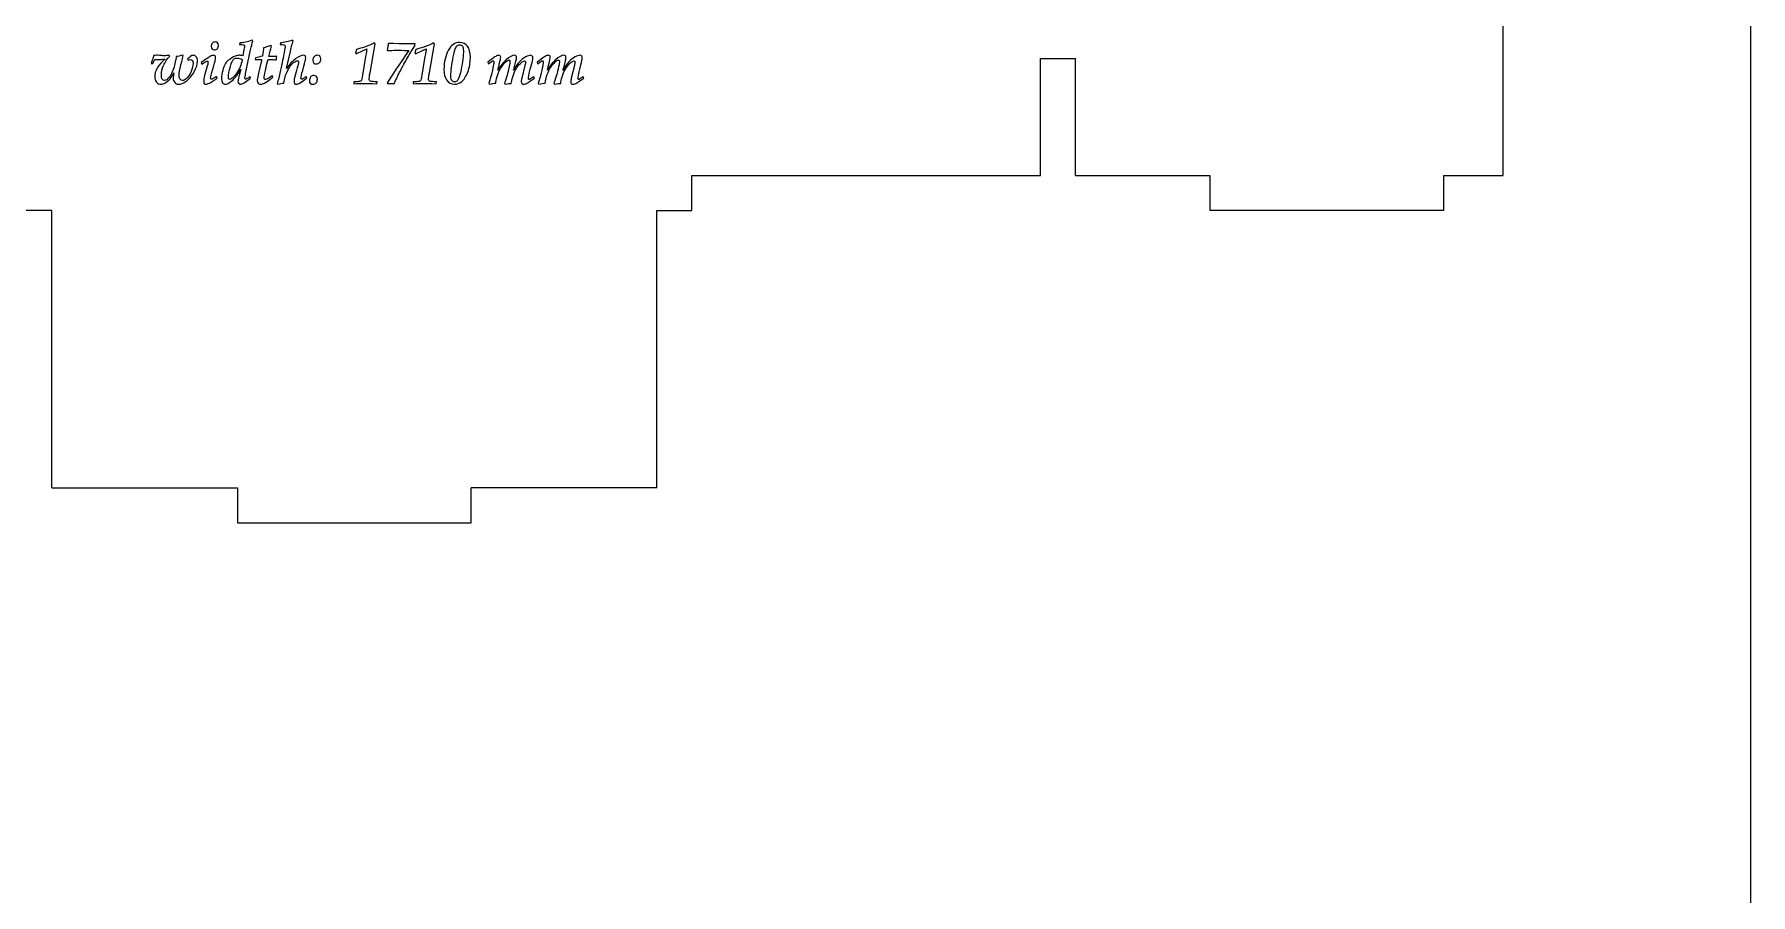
# Model space of a CAD drawing. Header units: millimetres. Extents: x 0 to 148, y -148 to 0.
# Drawn here: x 74.6 to 148, y -74 to -37.2 of the extents above; entities that cross this region are included whole.
import ezdxf

# ---------------------------------------------------------------- set-up
doc = ezdxf.new("R2010")
doc.units = ezdxf.units.MM
doc.linetypes.add('K5LT32768', pattern=[0])
doc.linetypes.add('K5LT_BASIC', pattern=[0])

# ---------------------------------------------------------------- blocks, each defined once
blk = doc.blocks.new('U0')
at = {"color": 5, "linetype": 'K5LT_BASIC', "true_color": 0x0000ff}
blk.add_line((148, -148), (148, 0), dxfattribs=at)

msp = doc.modelspace()

# ---------------------------------------------------------------- linework, layer by layer
at = {"color": 5, "linetype": 'K5LT_BASIC', "true_color": 0x0000ff}
for p, q in [((137.411, -43.218), (137.411, -32.654)), ((117.615, -43.218), (117.615, -38.218)), ((117.615, -38.218), (119.115, -38.218)), ((119.115, -43.218), (119.115, -38.218)), ((102.692, -44.718), (102.692, -43.218)), ((102.692, -43.218), (117.615, -43.218)), ((119.115, -43.218), (124.864, -43.218)), ((124.864, -43.218), (124.864, -44.718)), ((134.864, -43.218), (134.864, -44.718)), ((134.864, -43.218), (137.411, -43.218)), ((75.312, -44.718), (73.812, -44.718)), ((75.312, -56.589), (75.312, -44.718)), ((101.192, -56.589), (101.192, -44.718)), ((101.192, -44.718), (102.692, -44.718)), ((134.864, -44.718), (124.864, -44.718)), ((75.312, -56.589), (83.252, -56.589)), ((83.252, -56.589), (83.252, -58.089)), ((101.192, -56.589), (93.252, -56.589)), ((93.252, -58.089), (93.252, -56.589)), ((83.252, -58.089), (93.252, -58.089))]:
    msp.add_line(p, q, dxfattribs=at)
at = {"color": 250, "linetype": 'K5LT32768', "true_color": 0x333333}
for points, knots in [([(83.79, -38.986), (83.79, -38.986), (83.812, -39.06), (83.812, -39.06), (83.585, -39.227), (83.585, -39.227), (83.531, -39.262), (83.484, -39.286), (83.446, -39.3), (83.421, -39.309), (83.399, -39.314), (83.378, -39.314), (83.349, -39.314), (83.325, -39.303), (83.306, -39.28), (83.287, -39.258), (83.277, -39.228), (83.277, -39.19), (83.277, -39.167), (83.28, -39.145), (83.283, -39.123), (83.302, -39.028), (83.321, -38.947), (83.339, -38.879), (83.339, -38.879), (83.394, -38.68), (83.394, -38.68), (83.289, -38.879), (83.162, -39.041), (83.011, -39.167), (82.896, -39.265), (82.802, -39.314), (82.731, -39.314), (82.685, -39.314), (82.648, -39.293), (82.619, -39.252), (82.59, -39.21), (82.575, -39.144), (82.575, -39.051), (82.575, -38.956), (82.59, -38.849), (82.622, -38.73), (82.653, -38.61), (82.693, -38.507), (82.743, -38.419), (82.771, -38.369), (82.806, -38.328), (82.848, -38.298), (82.974, -38.206), (83.076, -38.143), (83.152, -38.11), (83.206, -38.086), (83.266, -38.074), (83.33, -38.074), (83.372, -38.074), (83.426, -38.083), (83.491, -38.101), (83.491, -38.101), (83.533, -37.829), (83.533, -37.829), (83.547, -37.739), (83.554, -37.688), (83.554, -37.676), (83.554, -37.655), (83.546, -37.641), (83.531, -37.63), (83.515, -37.621), (83.483, -37.616), (83.436, -37.616), (83.409, -37.616), (83.376, -37.616), (83.338, -37.617), (83.338, -37.617), (83.353, -37.543), (83.353, -37.543), (83.505, -37.54), (83.679, -37.502), (83.875, -37.429), (83.875, -37.429), (83.908, -37.453), (83.908, -37.453), (83.88, -37.557), (83.85, -37.684), (83.818, -37.836), (83.818, -37.836), (83.604, -38.852), (83.604, -38.852), (83.584, -38.946), (83.574, -39.016), (83.574, -39.06), (83.574, -39.089), (83.583, -39.103), (83.601, -39.103), (83.624, -39.103), (83.686, -39.064), (83.79, -38.986)], [0, 0, 0, 0, 0.030303, 0.030303, 0.060606, 0.060606, 0.060606, 0.090909, 0.090909, 0.090909, 0.121212, 0.121212, 0.121212, 0.151515, 0.151515, 0.151515, 0.181818, 0.181818, 0.181818, 0.212121, 0.212121, 0.212121, 0.242424, 0.242424, 0.242424, 0.272727, 0.272727, 0.272727, 0.30303, 0.30303, 0.30303, 0.333333, 0.333333, 0.333333, 0.363636, 0.363636, 0.363636, 0.393939, 0.393939, 0.393939, 0.424242, 0.424242, 0.424242, 0.454545, 0.454545, 0.454545, 0.484848, 0.484848, 0.484848, 0.515152, 0.515152, 0.515152, 0.545455, 0.545455, 0.545455, 0.575758, 0.575758, 0.575758, 0.606061, 0.606061, 0.606061, 0.636364, 0.636364, 0.636364, 0.666667, 0.666667, 0.666667, 0.69697, 0.69697, 0.69697, 0.727273, 0.727273, 0.727273, 0.757576, 0.757576, 0.757576, 0.787879, 0.787879, 0.787879, 0.818182, 0.818182, 0.818182, 0.848485, 0.848485, 0.848485, 0.878788, 0.878788, 0.878788, 0.909091, 0.909091, 0.909091, 0.939394, 0.939394, 0.939394, 1, 1, 1, 1]), ([(84.977, -39.314), (84.977, -39.314), (84.952, -39.292), (84.952, -39.292), (85.001, -39.135), (85.046, -38.96), (85.087, -38.768), (85.087, -38.768), (85.125, -38.592), (85.125, -38.592), (85.157, -38.442), (85.206, -38.19), (85.272, -37.837), (85.287, -37.755), (85.294, -37.705), (85.294, -37.686), (85.294, -37.66), (85.286, -37.642), (85.268, -37.632), (85.251, -37.622), (85.212, -37.617), (85.15, -37.617), (85.15, -37.617), (85.085, -37.617), (85.085, -37.617), (85.097, -37.543), (85.097, -37.543), (85.171, -37.538), (85.256, -37.525), (85.351, -37.503), (85.446, -37.482), (85.531, -37.457), (85.607, -37.429), (85.607, -37.429), (85.633, -37.451), (85.633, -37.451), (85.592, -37.605), (85.551, -37.776), (85.509, -37.963), (85.509, -37.963), (85.357, -38.642), (85.357, -38.642), (85.488, -38.448), (85.62, -38.305), (85.753, -38.212), (85.886, -38.12), (85.992, -38.074), (86.072, -38.074), (86.107, -38.074), (86.133, -38.082), (86.166, -38.116), (86.175, -38.144), (86.175, -38.182), (86.175, -38.214), (86.171, -38.25), (86.163, -38.291), (86.158, -38.31), (86.135, -38.395), (86.093, -38.546), (86.093, -38.546), (86.045, -38.72), (86.045, -38.72), (85.994, -38.908), (85.968, -39.015), (85.968, -39.042), (85.968, -39.057), (85.972, -39.071), (85.982, -39.082), (85.991, -39.092), (86.002, -39.098), (86.015, -39.098), (86.026, -39.098), (86.042, -39.091), (86.063, -39.079), (86.126, -39.043), (86.171, -39.013), (86.198, -38.989), (86.198, -38.989), (86.226, -39.057), (86.226, -39.057), (85.996, -39.228), (85.845, -39.314), (85.774, -39.314), (85.741, -39.314), (85.717, -39.303), (85.7, -39.283), (85.684, -39.263), (85.676, -39.231), (85.676, -39.188), (85.676, -39.148), (85.682, -39.101), (85.695, -39.044), (85.695, -39.044), (85.778, -38.732), (85.778, -38.732), (85.81, -38.618), (85.81, -38.618), (85.823, -38.567), (85.839, -38.491), (85.859, -38.391), (85.862, -38.372), (85.864, -38.359), (85.864, -38.352), (85.864, -38.338), (85.86, -38.327), (85.851, -38.318), (85.842, -38.309), (85.831, -38.305), (85.817, -38.305), (85.775, -38.305), (85.721, -38.333), (85.654, -38.389), (85.552, -38.476), (85.463, -38.595), (85.389, -38.746), (85.315, -38.897), (85.265, -39.071), (85.239, -39.267), (85.161, -39.272), (85.073, -39.288), (84.977, -39.314)], [0, 0, 0, 0, 0.02381, 0.02381, 0.02381, 0.047619, 0.047619, 0.047619, 0.071429, 0.071429, 0.071429, 0.095238, 0.095238, 0.095238, 0.119048, 0.119048, 0.119048, 0.142857, 0.142857, 0.142857, 0.166667, 0.166667, 0.166667, 0.190476, 0.190476, 0.214286, 0.214286, 0.214286, 0.238095, 0.238095, 0.238095, 0.261905, 0.261905, 0.261905, 0.285714, 0.285714, 0.285714, 0.309524, 0.309524, 0.309524, 0.333333, 0.333333, 0.333333, 0.357143, 0.357143, 0.357143, 0.380952, 0.380952, 0.380952, 0.404762, 0.404762, 0.428571, 0.428571, 0.428571, 0.452381, 0.452381, 0.452381, 0.47619, 0.47619, 0.47619, 0.5, 0.5, 0.5, 0.52381, 0.52381, 0.52381, 0.547619, 0.547619, 0.547619, 0.571429, 0.571429, 0.571429, 0.595238, 0.595238, 0.595238, 0.619048, 0.619048, 0.619048, 0.642857, 0.642857, 0.642857, 0.666667, 0.666667, 0.666667, 0.690476, 0.690476, 0.690476, 0.714286, 0.714286, 0.714286, 0.738095, 0.738095, 0.738095, 0.761905, 0.761905, 0.785714, 0.785714, 0.785714, 0.809524, 0.809524, 0.809524, 0.833333, 0.833333, 0.833333, 0.857143, 0.857143, 0.857143, 0.880952, 0.880952, 0.880952, 0.904762, 0.904762, 0.904762, 0.928571, 0.928571, 0.928571, 0.952381, 0.952381, 0.952381, 1, 1, 1, 1]), ([(79.559, -38.425), (79.572, -38.381), (79.591, -38.328), (79.616, -38.265), (79.645, -38.192), (79.66, -38.133), (79.662, -38.089), (79.721, -38.079), (79.762, -38.074), (79.786, -38.074), (79.833, -38.074), (79.876, -38.076), (79.916, -38.079), (79.916, -38.079), (80.021, -38.089), (80.021, -38.089), (80.051, -38.091), (80.079, -38.093), (80.103, -38.093), (80.199, -38.093), (80.271, -38.084), (80.318, -38.066), (80.318, -38.066), (80.354, -38.106), (80.354, -38.106), (80.239, -38.232), (80.151, -38.367), (80.09, -38.51), (80.03, -38.654), (79.999, -38.786), (79.999, -38.91), (79.999, -38.996), (80.012, -39.059), (80.038, -39.096), (80.063, -39.134), (80.095, -39.153), (80.132, -39.153), (80.191, -39.153), (80.257, -39.107), (80.331, -39.013), (80.436, -38.88), (80.512, -38.709), (80.56, -38.501), (80.608, -38.293), (80.632, -38.171), (80.632, -38.133), (80.715, -38.118), (80.806, -38.095), (80.905, -38.066), (80.905, -38.066), (80.937, -38.09), (80.937, -38.09), (80.918, -38.148), (80.883, -38.279), (80.832, -38.483), (80.783, -38.678), (80.759, -38.835), (80.759, -38.954), (80.759, -39.019), (80.772, -39.069), (80.8, -39.103), (80.827, -39.137), (80.862, -39.153), (80.904, -39.153), (80.953, -39.153), (81.006, -39.129), (81.061, -39.079), (81.145, -39.005), (81.214, -38.903), (81.27, -38.775), (81.325, -38.646), (81.353, -38.523), (81.353, -38.407), (81.353, -38.357), (81.342, -38.32), (81.32, -38.295), (81.298, -38.27), (81.269, -38.257), (81.233, -38.257), (81.206, -38.257), (81.177, -38.267), (81.147, -38.287), (81.147, -38.287), (81.117, -38.229), (81.117, -38.229), (81.171, -38.2), (81.231, -38.152), (81.297, -38.084), (81.324, -38.077), (81.346, -38.074), (81.363, -38.074), (81.414, -38.074), (81.458, -38.095), (81.492, -38.137), (81.526, -38.179), (81.544, -38.24), (81.544, -38.32), (81.544, -38.461), (81.497, -38.615), (81.405, -38.781), (81.313, -38.947), (81.196, -39.083), (81.055, -39.187), (80.944, -39.272), (80.84, -39.314), (80.745, -39.314), (80.675, -39.314), (80.618, -39.289), (80.573, -39.241), (80.528, -39.192), (80.506, -39.128), (80.506, -39.048), (80.506, -38.989), (80.513, -38.917), (80.529, -38.832), (80.529, -38.832), (80.5, -38.88), (80.5, -38.88), (80.45, -38.967), (80.406, -39.032), (80.368, -39.076), (80.292, -39.163), (80.223, -39.224), (80.159, -39.26), (80.095, -39.296), (80.036, -39.314), (79.983, -39.314), (79.906, -39.314), (79.843, -39.284), (79.794, -39.224), (79.744, -39.165), (79.72, -39.08), (79.72, -38.97), (79.72, -38.897), (79.732, -38.825), (79.755, -38.755), (79.779, -38.686), (79.815, -38.617), (79.864, -38.549), (79.912, -38.481), (80.01, -38.375), (80.156, -38.228), (80.101, -38.244), (80.03, -38.252), (79.943, -38.252), (79.943, -38.252), (79.857, -38.252), (79.857, -38.252), (79.812, -38.252), (79.765, -38.255), (79.717, -38.261), (79.717, -38.261), (79.636, -38.429), (79.636, -38.429), (79.559, -38.425), (79.559, -38.425)], [0, 0, 0, 0, 0.018868, 0.018868, 0.018868, 0.037736, 0.037736, 0.037736, 0.056604, 0.056604, 0.056604, 0.075472, 0.075472, 0.075472, 0.09434, 0.09434, 0.09434, 0.113208, 0.113208, 0.113208, 0.132075, 0.132075, 0.132075, 0.150943, 0.150943, 0.150943, 0.169811, 0.169811, 0.169811, 0.188679, 0.188679, 0.188679, 0.207547, 0.207547, 0.207547, 0.226415, 0.226415, 0.226415, 0.245283, 0.245283, 0.245283, 0.264151, 0.264151, 0.264151, 0.283019, 0.283019, 0.283019, 0.301887, 0.301887, 0.301887, 0.320755, 0.320755, 0.320755, 0.339623, 0.339623, 0.339623, 0.358491, 0.358491, 0.358491, 0.377358, 0.377358, 0.377358, 0.396226, 0.396226, 0.396226, 0.415094, 0.415094, 0.415094, 0.433962, 0.433962, 0.433962, 0.45283, 0.45283, 0.45283, 0.471698, 0.471698, 0.471698, 0.490566, 0.490566, 0.490566, 0.509434, 0.509434, 0.509434, 0.528302, 0.528302, 0.528302, 0.54717, 0.54717, 0.54717, 0.566038, 0.566038, 0.566038, 0.584906, 0.584906, 0.584906, 0.603774, 0.603774, 0.603774, 0.622642, 0.622642, 0.622642, 0.641509, 0.641509, 0.641509, 0.660377, 0.660377, 0.660377, 0.679245, 0.679245, 0.679245, 0.698113, 0.698113, 0.698113, 0.716981, 0.716981, 0.716981, 0.735849, 0.735849, 0.735849, 0.754717, 0.754717, 0.754717, 0.773585, 0.773585, 0.773585, 0.792453, 0.792453, 0.792453, 0.811321, 0.811321, 0.811321, 0.830189, 0.830189, 0.830189, 0.849057, 0.849057, 0.849057, 0.867925, 0.867925, 0.867925, 0.886792, 0.886792, 0.886792, 0.90566, 0.90566, 0.90566, 0.924528, 0.924528, 0.924528, 0.943396, 0.943396, 0.943396, 0.962264, 0.962264, 1, 1, 1, 1]), ([(81.736, -38.453), (81.736, -38.453), (81.706, -38.386), (81.706, -38.386), (81.906, -38.24), (82.033, -38.154), (82.087, -38.126), (82.156, -38.091), (82.208, -38.074), (82.243, -38.074), (82.265, -38.074), (82.284, -38.082), (82.313, -38.116), (82.321, -38.14), (82.321, -38.171), (82.321, -38.229), (82.294, -38.35), (82.24, -38.532), (82.24, -38.532), (82.2, -38.666), (82.2, -38.666), (82.137, -38.873), (82.106, -39.004), (82.106, -39.058), (82.106, -39.086), (82.118, -39.1), (82.141, -39.1), (82.162, -39.1), (82.234, -39.06), (82.353, -38.981), (82.353, -38.981), (82.387, -39.047), (82.387, -39.047), (82.13, -39.218), (82.13, -39.218), (82.061, -39.261), (82.009, -39.288), (81.974, -39.3), (81.95, -39.309), (81.928, -39.314), (81.908, -39.314), (81.876, -39.314), (81.852, -39.303), (81.835, -39.282), (81.818, -39.261), (81.809, -39.227), (81.809, -39.18), (81.809, -39.118), (81.822, -39.038), (81.849, -38.941), (81.849, -38.941), (81.932, -38.646), (81.932, -38.646), (81.975, -38.499), (81.996, -38.403), (81.996, -38.358), (81.996, -38.336), (81.987, -38.325), (81.968, -38.325), (81.954, -38.325), (81.935, -38.332), (81.908, -38.345), (81.844, -38.379), (81.786, -38.415), (81.736, -38.453)], [0, 0, 0, 0, 0.043478, 0.043478, 0.043478, 0.086957, 0.086957, 0.086957, 0.130435, 0.130435, 0.130435, 0.173913, 0.173913, 0.217391, 0.217391, 0.217391, 0.26087, 0.26087, 0.26087, 0.304348, 0.304348, 0.304348, 0.347826, 0.347826, 0.347826, 0.391304, 0.391304, 0.391304, 0.434783, 0.434783, 0.434783, 0.478261, 0.478261, 0.521739, 0.521739, 0.521739, 0.565217, 0.565217, 0.565217, 0.608696, 0.608696, 0.608696, 0.652174, 0.652174, 0.652174, 0.695652, 0.695652, 0.695652, 0.73913, 0.73913, 0.73913, 0.782609, 0.782609, 0.782609, 0.826087, 0.826087, 0.826087, 0.869565, 0.869565, 0.869565, 0.913043, 0.913043, 0.913043, 1, 1, 1, 1]), ([(82.13, -37.705), (82.13, -37.643), (82.147, -37.593), (82.18, -37.557), (82.213, -37.521), (82.255, -37.503), (82.306, -37.503), (82.347, -37.503), (82.38, -37.515), (82.405, -37.54), (82.43, -37.566), (82.443, -37.599), (82.443, -37.64), (82.443, -37.698), (82.426, -37.745), (82.394, -37.782), (82.361, -37.819), (82.319, -37.838), (82.268, -37.838), (82.226, -37.838), (82.193, -37.825), (82.168, -37.8), (82.143, -37.775), (82.13, -37.743), (82.13, -37.705)], [0, 0, 0, 0, 0.111111, 0.111111, 0.111111, 0.222222, 0.222222, 0.222222, 0.333333, 0.333333, 0.333333, 0.444444, 0.444444, 0.444444, 0.555556, 0.555556, 0.555556, 0.666667, 0.666667, 0.666667, 0.777778, 0.777778, 0.777778, 1, 1, 1, 1]), ([(84.743, -38.944), (84.743, -38.944), (84.772, -39.014), (84.772, -39.014), (84.586, -39.151), (84.586, -39.151), (84.49, -39.216), (84.417, -39.26), (84.367, -39.281), (84.316, -39.303), (84.274, -39.314), (84.241, -39.314), (84.199, -39.314), (84.165, -39.3), (84.139, -39.271), (84.114, -39.243), (84.101, -39.203), (84.101, -39.152), (84.101, -39.125), (84.105, -39.093), (84.112, -39.057), (84.119, -39.02), (84.153, -38.867), (84.215, -38.595), (84.256, -38.418), (84.28, -38.305), (84.288, -38.257), (84.288, -38.257), (84.013, -38.257), (84.013, -38.257), (84.031, -38.189), (84.031, -38.189), (84.11, -38.171), (84.208, -38.143), (84.323, -38.105), (84.353, -37.94), (84.369, -37.823), (84.37, -37.754), (84.458, -37.731), (84.562, -37.698), (84.682, -37.655), (84.682, -37.655), (84.708, -37.685), (84.708, -37.685), (84.666, -37.831), (84.627, -37.977), (84.591, -38.125), (84.591, -38.125), (84.719, -38.125), (84.719, -38.125), (84.811, -38.125), (84.883, -38.121), (84.935, -38.115), (84.935, -38.115), (84.945, -38.124), (84.945, -38.124), (84.928, -38.187), (84.928, -38.187), (84.92, -38.216), (84.914, -38.242), (84.912, -38.267), (84.839, -38.26), (84.767, -38.257), (84.695, -38.257), (84.695, -38.257), (84.563, -38.257), (84.563, -38.257), (84.535, -38.353), (84.498, -38.51), (84.452, -38.727), (84.417, -38.896), (84.399, -39), (84.399, -39.04), (84.399, -39.061), (84.405, -39.078), (84.416, -39.09), (84.428, -39.102), (84.442, -39.108), (84.46, -39.108), (84.484, -39.108), (84.515, -39.098), (84.551, -39.078), (84.622, -39.04), (84.685, -38.995), (84.743, -38.944)], [0, 0, 0, 0, 0.033333, 0.033333, 0.066667, 0.066667, 0.066667, 0.1, 0.1, 0.1, 0.133333, 0.133333, 0.133333, 0.166667, 0.166667, 0.166667, 0.2, 0.2, 0.2, 0.233333, 0.233333, 0.233333, 0.266667, 0.266667, 0.266667, 0.3, 0.3, 0.3, 0.333333, 0.333333, 0.366667, 0.366667, 0.366667, 0.4, 0.4, 0.4, 0.433333, 0.433333, 0.433333, 0.466667, 0.466667, 0.466667, 0.5, 0.5, 0.5, 0.533333, 0.533333, 0.533333, 0.566667, 0.566667, 0.566667, 0.6, 0.6, 0.6, 0.633333, 0.633333, 0.666667, 0.666667, 0.666667, 0.7, 0.7, 0.7, 0.733333, 0.733333, 0.733333, 0.766667, 0.766667, 0.766667, 0.8, 0.8, 0.8, 0.833333, 0.833333, 0.833333, 0.866667, 0.866667, 0.866667, 0.9, 0.9, 0.9, 0.933333, 0.933333, 0.933333, 1, 1, 1, 1]), ([(86.477, -38.294), (86.477, -38.228), (86.495, -38.175), (86.531, -38.135), (86.567, -38.094), (86.613, -38.074), (86.668, -38.074), (86.715, -38.074), (86.752, -38.088), (86.779, -38.115), (86.807, -38.143), (86.82, -38.181), (86.82, -38.228), (86.82, -38.294), (86.803, -38.347), (86.767, -38.386), (86.731, -38.425), (86.687, -38.445), (86.632, -38.445), (86.584, -38.445), (86.546, -38.432), (86.519, -38.405), (86.491, -38.379), (86.477, -38.342), (86.477, -38.294)], [0, 0, 0, 0, 0.111111, 0.111111, 0.111111, 0.222222, 0.222222, 0.222222, 0.333333, 0.333333, 0.333333, 0.444444, 0.444444, 0.444444, 0.555556, 0.555556, 0.555556, 0.666667, 0.666667, 0.666667, 0.777778, 0.777778, 0.777778, 1, 1, 1, 1]), ([(88.233, -39.293), (88.233, -39.293), (88.239, -39.204), (88.239, -39.204), (88.379, -39.204), (88.379, -39.204), (88.466, -39.204), (88.521, -39.19), (88.544, -39.161), (88.561, -39.14), (88.581, -39.059), (88.605, -38.92), (88.605, -38.92), (88.736, -38.13), (88.736, -38.13), (88.767, -37.947), (88.784, -37.837), (88.787, -37.798), (88.772, -37.806), (88.719, -37.831), (88.627, -37.872), (88.627, -37.872), (88.328, -38.008), (88.328, -38.008), (88.305, -37.989), (88.305, -37.989), (88.346, -37.821), (88.346, -37.821), (88.476, -37.786), (88.476, -37.786), (88.632, -37.744), (88.763, -37.701), (88.87, -37.657), (88.976, -37.613), (89.051, -37.575), (89.096, -37.546), (89.096, -37.546), (89.142, -37.58), (89.142, -37.58), (88.926, -38.828), (88.926, -38.828), (88.901, -38.98), (88.887, -39.074), (88.887, -39.11), (88.887, -39.145), (88.901, -39.169), (88.927, -39.183), (88.953, -39.197), (89.022, -39.204), (89.133, -39.204), (89.133, -39.204), (89.236, -39.204), (89.236, -39.204), (89.222, -39.293), (89.222, -39.293), (88.947, -39.285), (88.784, -39.281), (88.734, -39.281), (88.545, -39.281), (88.379, -39.285), (88.233, -39.293)], [0, 0, 0, 0, 0.043478, 0.043478, 0.086957, 0.086957, 0.086957, 0.130435, 0.130435, 0.130435, 0.173913, 0.173913, 0.173913, 0.217391, 0.217391, 0.217391, 0.26087, 0.26087, 0.26087, 0.304348, 0.304348, 0.304348, 0.347826, 0.347826, 0.391304, 0.391304, 0.434783, 0.434783, 0.478261, 0.478261, 0.478261, 0.521739, 0.521739, 0.521739, 0.565217, 0.565217, 0.565217, 0.608696, 0.608696, 0.652174, 0.652174, 0.652174, 0.695652, 0.695652, 0.695652, 0.73913, 0.73913, 0.73913, 0.782609, 0.782609, 0.782609, 0.826087, 0.826087, 0.869565, 0.869565, 0.869565, 0.913043, 0.913043, 0.913043, 1, 1, 1, 1]), ([(89.674, -39.288), (89.674, -39.288), (89.658, -39.258), (89.658, -39.258), (89.933, -38.834), (89.933, -38.834), (90.262, -38.343), (90.479, -38.02), (90.585, -37.866), (90.308, -37.862), (90.141, -37.861), (90.082, -37.861), (89.921, -37.861), (89.784, -37.866), (89.668, -37.876), (89.668, -37.876), (89.655, -37.86), (89.655, -37.86), (89.681, -37.735), (89.698, -37.642), (89.706, -37.581), (89.706, -37.581), (89.718, -37.566), (89.718, -37.566), (89.777, -37.57), (89.849, -37.574), (89.935, -37.576), (89.935, -37.576), (90.17, -37.581), (90.17, -37.581), (90.24, -37.581), (90.468, -37.58), (90.853, -37.579), (90.853, -37.579), (90.846, -37.672), (90.846, -37.672), (90.811, -37.713), (90.744, -37.818), (90.643, -37.986), (90.541, -38.157), (90.44, -38.335), (90.34, -38.516), (90.272, -38.64), (90.187, -38.807), (90.084, -39.019), (90.04, -39.109), (90.001, -39.199), (89.967, -39.288), (89.967, -39.288), (89.94, -39.287), (89.94, -39.287), (89.758, -39.281), (89.758, -39.281), (89.731, -39.281), (89.704, -39.283), (89.674, -39.288)], [0, 0, 0, 0, 0.05, 0.05, 0.1, 0.1, 0.1, 0.15, 0.15, 0.15, 0.2, 0.2, 0.2, 0.25, 0.25, 0.25, 0.3, 0.3, 0.3, 0.35, 0.35, 0.35, 0.4, 0.4, 0.4, 0.45, 0.45, 0.45, 0.5, 0.5, 0.5, 0.55, 0.55, 0.55, 0.6, 0.6, 0.6, 0.65, 0.65, 0.65, 0.7, 0.7, 0.7, 0.75, 0.75, 0.75, 0.8, 0.8, 0.8, 0.85, 0.85, 0.9, 0.9, 0.9, 1, 1, 1, 1]), ([(90.773, -39.293), (90.773, -39.293), (90.779, -39.204), (90.779, -39.204), (90.919, -39.204), (90.919, -39.204), (91.006, -39.204), (91.061, -39.19), (91.084, -39.161), (91.101, -39.14), (91.121, -39.059), (91.145, -38.92), (91.145, -38.92), (91.276, -38.13), (91.276, -38.13), (91.307, -37.947), (91.324, -37.837), (91.327, -37.798), (91.312, -37.806), (91.259, -37.831), (91.168, -37.872), (91.168, -37.872), (90.868, -38.008), (90.868, -38.008), (90.845, -37.989), (90.845, -37.989), (90.886, -37.821), (90.886, -37.821), (91.016, -37.786), (91.016, -37.786), (91.172, -37.744), (91.303, -37.701), (91.41, -37.657), (91.516, -37.613), (91.591, -37.575), (91.636, -37.546), (91.636, -37.546), (91.682, -37.58), (91.682, -37.58), (91.466, -38.828), (91.466, -38.828), (91.441, -38.98), (91.427, -39.074), (91.427, -39.11), (91.427, -39.145), (91.441, -39.169), (91.467, -39.183), (91.494, -39.197), (91.563, -39.204), (91.673, -39.204), (91.673, -39.204), (91.776, -39.204), (91.776, -39.204), (91.762, -39.293), (91.762, -39.293), (91.487, -39.285), (91.324, -39.281), (91.274, -39.281), (91.085, -39.281), (90.919, -39.285), (90.773, -39.293)], [0, 0, 0, 0, 0.043478, 0.043478, 0.086957, 0.086957, 0.086957, 0.130435, 0.130435, 0.130435, 0.173913, 0.173913, 0.173913, 0.217391, 0.217391, 0.217391, 0.26087, 0.26087, 0.26087, 0.304348, 0.304348, 0.304348, 0.347826, 0.347826, 0.391304, 0.391304, 0.434783, 0.434783, 0.478261, 0.478261, 0.478261, 0.521739, 0.521739, 0.521739, 0.565217, 0.565217, 0.565217, 0.608696, 0.608696, 0.652174, 0.652174, 0.652174, 0.695652, 0.695652, 0.695652, 0.73913, 0.73913, 0.73913, 0.782609, 0.782609, 0.782609, 0.826087, 0.826087, 0.869565, 0.869565, 0.869565, 0.913043, 0.913043, 0.913043, 1, 1, 1, 1]), ([(92.091, -38.684), (92.091, -38.365), (92.153, -38.093), (92.276, -37.866), (92.399, -37.639), (92.561, -37.525), (92.762, -37.525), (92.904, -37.525), (93.015, -37.577), (93.096, -37.682), (93.178, -37.786), (93.219, -37.949), (93.219, -38.171), (93.219, -38.394), (93.182, -38.601), (93.108, -38.792), (93.034, -38.982), (92.943, -39.123), (92.834, -39.212), (92.751, -39.28), (92.653, -39.314), (92.537, -39.314), (92.392, -39.314), (92.278, -39.252), (92.195, -39.128), (92.126, -39.024), (92.091, -38.876), (92.091, -38.684)], [0, 0, 0, 0, 0.1, 0.1, 0.1, 0.2, 0.2, 0.2, 0.3, 0.3, 0.3, 0.4, 0.4, 0.4, 0.5, 0.5, 0.5, 0.6, 0.6, 0.6, 0.7, 0.7, 0.7, 0.8, 0.8, 0.8, 1, 1, 1, 1]), ([(92.388, -38.952), (92.388, -39.051), (92.402, -39.121), (92.429, -39.159), (92.456, -39.198), (92.494, -39.217), (92.542, -39.217), (92.59, -39.217), (92.631, -39.198), (92.664, -39.159), (92.716, -39.099), (92.768, -38.942), (92.82, -38.689), (92.888, -38.356), (92.921, -38.081), (92.921, -37.866), (92.921, -37.783), (92.906, -37.721), (92.876, -37.682), (92.846, -37.642), (92.807, -37.622), (92.76, -37.622), (92.716, -37.622), (92.677, -37.641), (92.645, -37.678), (92.587, -37.744), (92.534, -37.897), (92.487, -38.137), (92.421, -38.475), (92.388, -38.747), (92.388, -38.952)], [0, 0, 0, 0, 0.090909, 0.090909, 0.090909, 0.181818, 0.181818, 0.181818, 0.272727, 0.272727, 0.272727, 0.363636, 0.363636, 0.363636, 0.454545, 0.454545, 0.454545, 0.545455, 0.545455, 0.545455, 0.636364, 0.636364, 0.636364, 0.727273, 0.727273, 0.727273, 0.818182, 0.818182, 0.818182, 1, 1, 1, 1]), ([(94.031, -39.314), (94.031, -39.314), (94.006, -39.28), (94.006, -39.28), (94.036, -39.184), (94.036, -39.184), (94.055, -39.129), (94.078, -39.049), (94.107, -38.943), (94.146, -38.797), (94.178, -38.657), (94.202, -38.524), (94.215, -38.45), (94.222, -38.4), (94.222, -38.376), (94.222, -38.351), (94.219, -38.332), (94.212, -38.319), (94.207, -38.312), (94.2, -38.308), (94.191, -38.308), (94.159, -38.308), (94.095, -38.35), (93.997, -38.434), (93.997, -38.434), (93.96, -38.371), (93.96, -38.371), (94.102, -38.262), (94.191, -38.196), (94.229, -38.17), (94.287, -38.131), (94.335, -38.104), (94.375, -38.09), (94.403, -38.08), (94.426, -38.074), (94.443, -38.074), (94.466, -38.074), (94.484, -38.081), (94.498, -38.095), (94.512, -38.109), (94.519, -38.128), (94.519, -38.151), (94.519, -38.174), (94.514, -38.209), (94.504, -38.256), (94.478, -38.378), (94.46, -38.458), (94.448, -38.494), (94.448, -38.494), (94.397, -38.715), (94.397, -38.715), (94.505, -38.529), (94.618, -38.383), (94.737, -38.278), (94.891, -38.142), (95.013, -38.074), (95.104, -38.074), (95.132, -38.074), (95.153, -38.083), (95.17, -38.1), (95.186, -38.118), (95.195, -38.143), (95.195, -38.176), (95.195, -38.209), (95.187, -38.26), (95.171, -38.331), (95.127, -38.492), (95.091, -38.62), (95.066, -38.715), (95.145, -38.567), (95.23, -38.446), (95.321, -38.352), (95.412, -38.258), (95.501, -38.188), (95.588, -38.142), (95.676, -38.097), (95.747, -38.074), (95.801, -38.074), (95.831, -38.074), (95.853, -38.084), (95.869, -38.105), (95.885, -38.125), (95.893, -38.158), (95.893, -38.203), (95.893, -38.246), (95.874, -38.339), (95.835, -38.482), (95.835, -38.482), (95.784, -38.669), (95.784, -38.669), (95.767, -38.73), (95.747, -38.822), (95.725, -38.943), (95.712, -39.012), (95.706, -39.052), (95.706, -39.066), (95.706, -39.096), (95.715, -39.11), (95.734, -39.11), (95.745, -39.11), (95.759, -39.105), (95.775, -39.094), (95.837, -39.057), (95.888, -39.022), (95.926, -38.99), (95.926, -38.99), (95.96, -39.052), (95.96, -39.052), (95.748, -39.203), (95.748, -39.203), (95.683, -39.245), (95.629, -39.274), (95.587, -39.29), (95.545, -39.305), (95.513, -39.314), (95.49, -39.314), (95.463, -39.314), (95.441, -39.304), (95.423, -39.284), (95.406, -39.265), (95.397, -39.237), (95.397, -39.201), (95.397, -39.17), (95.404, -39.12), (95.42, -39.052), (95.42, -39.052), (95.555, -38.513), (95.555, -38.513), (95.571, -38.444), (95.579, -38.399), (95.579, -38.375), (95.579, -38.356), (95.575, -38.342), (95.568, -38.332), (95.56, -38.322), (95.551, -38.318), (95.538, -38.318), (95.52, -38.318), (95.499, -38.324), (95.477, -38.336), (95.43, -38.361), (95.375, -38.407), (95.313, -38.474), (95.252, -38.54), (95.198, -38.614), (95.153, -38.695), (95.107, -38.776), (95.067, -38.877), (95.031, -38.998), (94.995, -39.118), (94.975, -39.212), (94.97, -39.28), (94.914, -39.28), (94.825, -39.291), (94.705, -39.314), (94.705, -39.314), (94.675, -39.28), (94.675, -39.28), (94.694, -39.232), (94.733, -39.113), (94.793, -38.922), (94.82, -38.836), (94.85, -38.716), (94.881, -38.56), (94.904, -38.448), (94.915, -38.375), (94.915, -38.34), (94.915, -38.322), (94.911, -38.307), (94.903, -38.297), (94.894, -38.287), (94.883, -38.282), (94.869, -38.282), (94.84, -38.282), (94.802, -38.301), (94.754, -38.339), (94.68, -38.399), (94.598, -38.5), (94.511, -38.643), (94.446, -38.748), (94.398, -38.861), (94.365, -38.985), (94.332, -39.108), (94.312, -39.203), (94.307, -39.269), (94.231, -39.269), (94.139, -39.284), (94.031, -39.314)], [0, 0, 0, 0, 0.015625, 0.015625, 0.03125, 0.03125, 0.03125, 0.046875, 0.046875, 0.046875, 0.0625, 0.0625, 0.0625, 0.078125, 0.078125, 0.078125, 0.09375, 0.09375, 0.09375, 0.109375, 0.109375, 0.109375, 0.125, 0.125, 0.125, 0.140625, 0.140625, 0.140625, 0.15625, 0.15625, 0.15625, 0.171875, 0.171875, 0.171875, 0.1875, 0.1875, 0.1875, 0.203125, 0.203125, 0.203125, 0.21875, 0.21875, 0.21875, 0.234375, 0.234375, 0.234375, 0.25, 0.25, 0.25, 0.265625, 0.265625, 0.265625, 0.28125, 0.28125, 0.28125, 0.296875, 0.296875, 0.296875, 0.3125, 0.3125, 0.3125, 0.328125, 0.328125, 0.328125, 0.34375, 0.34375, 0.34375, 0.359375, 0.359375, 0.359375, 0.375, 0.375, 0.375, 0.390625, 0.390625, 0.390625, 0.40625, 0.40625, 0.40625, 0.421875, 0.421875, 0.421875, 0.4375, 0.4375, 0.4375, 0.453125, 0.453125, 0.453125, 0.46875, 0.46875, 0.46875, 0.484375, 0.484375, 0.484375, 0.5, 0.5, 0.5, 0.515625, 0.515625, 0.515625, 0.53125, 0.53125, 0.53125, 0.546875, 0.546875, 0.546875, 0.5625, 0.5625, 0.578125, 0.578125, 0.578125, 0.59375, 0.59375, 0.59375, 0.609375, 0.609375, 0.609375, 0.625, 0.625, 0.625, 0.640625, 0.640625, 0.640625, 0.65625, 0.65625, 0.65625, 0.671875, 0.671875, 0.671875, 0.6875, 0.6875, 0.6875, 0.703125, 0.703125, 0.703125, 0.71875, 0.71875, 0.71875, 0.734375, 0.734375, 0.734375, 0.75, 0.75, 0.75, 0.765625, 0.765625, 0.765625, 0.78125, 0.78125, 0.78125, 0.796875, 0.796875, 0.796875, 0.8125, 0.8125, 0.8125, 0.828125, 0.828125, 0.828125, 0.84375, 0.84375, 0.84375, 0.859375, 0.859375, 0.859375, 0.875, 0.875, 0.875, 0.890625, 0.890625, 0.890625, 0.90625, 0.90625, 0.90625, 0.921875, 0.921875, 0.921875, 0.9375, 0.9375, 0.9375, 0.953125, 0.953125, 0.953125, 0.96875, 0.96875, 0.96875, 1, 1, 1, 1]), ([(96.146, -39.314), (96.146, -39.314), (96.121, -39.28), (96.121, -39.28), (96.152, -39.184), (96.152, -39.184), (96.17, -39.129), (96.194, -39.049), (96.223, -38.943), (96.262, -38.797), (96.294, -38.657), (96.318, -38.524), (96.331, -38.45), (96.338, -38.4), (96.338, -38.376), (96.338, -38.351), (96.334, -38.332), (96.328, -38.319), (96.323, -38.312), (96.316, -38.308), (96.307, -38.308), (96.275, -38.308), (96.211, -38.35), (96.113, -38.434), (96.113, -38.434), (96.076, -38.371), (96.076, -38.371), (96.217, -38.262), (96.307, -38.196), (96.345, -38.17), (96.402, -38.131), (96.451, -38.104), (96.49, -38.09), (96.519, -38.08), (96.542, -38.074), (96.559, -38.074), (96.582, -38.074), (96.6, -38.081), (96.614, -38.095), (96.628, -38.109), (96.635, -38.128), (96.635, -38.151), (96.635, -38.174), (96.63, -38.209), (96.62, -38.256), (96.594, -38.378), (96.576, -38.458), (96.564, -38.494), (96.564, -38.494), (96.513, -38.715), (96.513, -38.715), (96.62, -38.529), (96.733, -38.383), (96.853, -38.278), (97.007, -38.142), (97.129, -38.074), (97.22, -38.074), (97.247, -38.074), (97.269, -38.083), (97.285, -38.1), (97.302, -38.118), (97.31, -38.143), (97.31, -38.176), (97.31, -38.209), (97.302, -38.26), (97.287, -38.331), (97.242, -38.492), (97.207, -38.62), (97.181, -38.715), (97.261, -38.567), (97.346, -38.446), (97.437, -38.352), (97.528, -38.258), (97.617, -38.188), (97.704, -38.142), (97.792, -38.097), (97.863, -38.074), (97.917, -38.074), (97.946, -38.074), (97.969, -38.084), (97.985, -38.105), (98.001, -38.125), (98.009, -38.158), (98.009, -38.203), (98.009, -38.246), (97.99, -38.339), (97.951, -38.482), (97.951, -38.482), (97.9, -38.669), (97.9, -38.669), (97.882, -38.73), (97.863, -38.822), (97.84, -38.943), (97.828, -39.012), (97.822, -39.052), (97.822, -39.066), (97.822, -39.096), (97.831, -39.11), (97.85, -39.11), (97.861, -39.11), (97.874, -39.105), (97.891, -39.094), (97.953, -39.057), (98.003, -39.022), (98.042, -38.99), (98.042, -38.99), (98.076, -39.052), (98.076, -39.052), (97.864, -39.203), (97.864, -39.203), (97.799, -39.245), (97.745, -39.274), (97.703, -39.29), (97.661, -39.305), (97.628, -39.314), (97.606, -39.314), (97.579, -39.314), (97.556, -39.304), (97.539, -39.284), (97.521, -39.265), (97.512, -39.237), (97.512, -39.201), (97.512, -39.17), (97.52, -39.12), (97.536, -39.052), (97.536, -39.052), (97.671, -38.513), (97.671, -38.513), (97.687, -38.444), (97.695, -38.399), (97.695, -38.375), (97.695, -38.356), (97.691, -38.342), (97.683, -38.332), (97.676, -38.322), (97.666, -38.318), (97.654, -38.318), (97.636, -38.318), (97.615, -38.324), (97.592, -38.336), (97.545, -38.361), (97.491, -38.407), (97.429, -38.474), (97.368, -38.54), (97.314, -38.614), (97.269, -38.695), (97.223, -38.776), (97.183, -38.877), (97.147, -38.998), (97.111, -39.118), (97.091, -39.212), (97.086, -39.28), (97.029, -39.28), (96.941, -39.291), (96.821, -39.314), (96.821, -39.314), (96.791, -39.28), (96.791, -39.28), (96.81, -39.232), (96.849, -39.113), (96.908, -38.922), (96.936, -38.836), (96.965, -38.716), (96.997, -38.56), (97.02, -38.448), (97.031, -38.375), (97.031, -38.34), (97.031, -38.322), (97.026, -38.307), (97.018, -38.297), (97.01, -38.287), (96.999, -38.282), (96.985, -38.282), (96.956, -38.282), (96.918, -38.301), (96.869, -38.339), (96.795, -38.399), (96.714, -38.5), (96.626, -38.643), (96.562, -38.748), (96.513, -38.861), (96.48, -38.985), (96.447, -39.108), (96.428, -39.203), (96.423, -39.269), (96.347, -39.269), (96.255, -39.284), (96.146, -39.314)], [0, 0, 0, 0, 0.015625, 0.015625, 0.03125, 0.03125, 0.03125, 0.046875, 0.046875, 0.046875, 0.0625, 0.0625, 0.0625, 0.078125, 0.078125, 0.078125, 0.09375, 0.09375, 0.09375, 0.109375, 0.109375, 0.109375, 0.125, 0.125, 0.125, 0.140625, 0.140625, 0.140625, 0.15625, 0.15625, 0.15625, 0.171875, 0.171875, 0.171875, 0.1875, 0.1875, 0.1875, 0.203125, 0.203125, 0.203125, 0.21875, 0.21875, 0.21875, 0.234375, 0.234375, 0.234375, 0.25, 0.25, 0.25, 0.265625, 0.265625, 0.265625, 0.28125, 0.28125, 0.28125, 0.296875, 0.296875, 0.296875, 0.3125, 0.3125, 0.3125, 0.328125, 0.328125, 0.328125, 0.34375, 0.34375, 0.34375, 0.359375, 0.359375, 0.359375, 0.375, 0.375, 0.375, 0.390625, 0.390625, 0.390625, 0.40625, 0.40625, 0.40625, 0.421875, 0.421875, 0.421875, 0.4375, 0.4375, 0.4375, 0.453125, 0.453125, 0.453125, 0.46875, 0.46875, 0.46875, 0.484375, 0.484375, 0.484375, 0.5, 0.5, 0.5, 0.515625, 0.515625, 0.515625, 0.53125, 0.53125, 0.53125, 0.546875, 0.546875, 0.546875, 0.5625, 0.5625, 0.578125, 0.578125, 0.578125, 0.59375, 0.59375, 0.59375, 0.609375, 0.609375, 0.609375, 0.625, 0.625, 0.625, 0.640625, 0.640625, 0.640625, 0.65625, 0.65625, 0.65625, 0.671875, 0.671875, 0.671875, 0.6875, 0.6875, 0.6875, 0.703125, 0.703125, 0.703125, 0.71875, 0.71875, 0.71875, 0.734375, 0.734375, 0.734375, 0.75, 0.75, 0.75, 0.765625, 0.765625, 0.765625, 0.78125, 0.78125, 0.78125, 0.796875, 0.796875, 0.796875, 0.8125, 0.8125, 0.8125, 0.828125, 0.828125, 0.828125, 0.84375, 0.84375, 0.84375, 0.859375, 0.859375, 0.859375, 0.875, 0.875, 0.875, 0.890625, 0.890625, 0.890625, 0.90625, 0.90625, 0.90625, 0.921875, 0.921875, 0.921875, 0.9375, 0.9375, 0.9375, 0.953125, 0.953125, 0.953125, 0.96875, 0.96875, 0.96875, 1, 1, 1, 1]), ([(83.46, -38.248), (83.398, -38.212), (83.327, -38.193), (83.247, -38.193), (83.175, -38.193), (83.124, -38.207), (83.095, -38.235), (83.054, -38.275), (83.006, -38.383), (82.951, -38.561), (82.896, -38.738), (82.869, -38.894), (82.869, -39.027), (82.869, -39.054), (82.874, -39.074), (82.884, -39.087), (82.893, -39.099), (82.905, -39.105), (82.92, -39.105), (82.938, -39.105), (82.961, -39.096), (82.99, -39.078), (83.04, -39.048), (83.093, -38.997), (83.151, -38.924), (83.228, -38.828), (83.29, -38.732), (83.337, -38.636), (83.384, -38.539), (83.417, -38.446), (83.436, -38.357), (83.436, -38.357), (83.46, -38.248), (83.46, -38.248)], [0, 0, 0, 0, 0.083333, 0.083333, 0.083333, 0.166667, 0.166667, 0.166667, 0.25, 0.25, 0.25, 0.333333, 0.333333, 0.333333, 0.416667, 0.416667, 0.416667, 0.5, 0.5, 0.5, 0.583333, 0.583333, 0.583333, 0.666667, 0.666667, 0.666667, 0.75, 0.75, 0.75, 0.833333, 0.833333, 0.833333, 1, 1, 1, 1]), ([(86.33, -39.173), (86.33, -39.101), (86.348, -39.044), (86.385, -39.001), (86.421, -38.959), (86.466, -38.938), (86.519, -38.938), (86.567, -38.938), (86.605, -38.952), (86.632, -38.979), (86.659, -39.007), (86.673, -39.045), (86.673, -39.095), (86.673, -39.161), (86.656, -39.214), (86.621, -39.253), (86.586, -39.294), (86.541, -39.314), (86.486, -39.314), (86.437, -39.314), (86.399, -39.3), (86.372, -39.273), (86.344, -39.245), (86.33, -39.212), (86.33, -39.173)], [0, 0, 0, 0, 0.111111, 0.111111, 0.111111, 0.222222, 0.222222, 0.222222, 0.333333, 0.333333, 0.333333, 0.444444, 0.444444, 0.444444, 0.555556, 0.555556, 0.555556, 0.666667, 0.666667, 0.666667, 0.777778, 0.777778, 0.777778, 1, 1, 1, 1])]:
    msp.add_open_spline(points, degree=3, knots=knots, dxfattribs=at)

# ---------------------------------------------------------------- block references
msp.add_blockref('U0', (0, 0))

doc.saveas('drawing.dxf')
